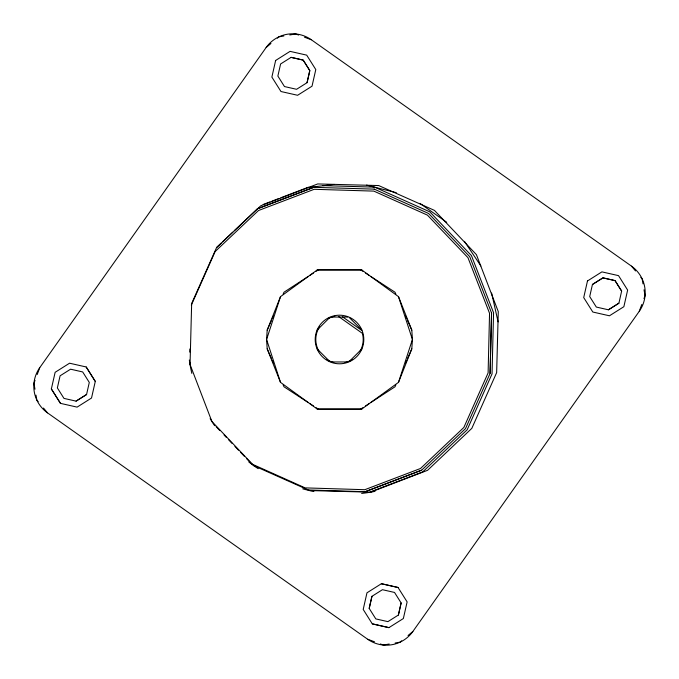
<?xml version="1.0" encoding="UTF-8"?>
<svg xmlns="http://www.w3.org/2000/svg" width="679" height="679" viewBox="0 0 679 679"><rect width="100%" height="100%" fill="white"/><g stroke="black" fill="none" stroke-linecap="round" stroke-linejoin="round"><path stroke-width="1.02" d="M189.78 352.104L189.857 348.972M490.085 373.365L491.545 312.96L469.749 256.687L428.61 213.478L374.18 189.102M491.571 313.129L490.068 373.442L465.514 428.619L421.676 470.148L365.31 491.672M190.044 364.496L191.656 303.505L216.482 247.776L260.753 205.788L317.713 183.941L378.704 185.554L434.441 210.38L476.42 254.65L498.276 311.61L496.655 372.61L471.829 428.339L427.566 470.318L370.598 492.173L309.607 490.561L253.878 465.726L211.89 421.464L190.044 364.496L189.78 362.561M267.187 330.147L266.584 339.5L267.187 348.853L280.503 382.353L316.966 408.851L318.757 409.403L360.243 409.403L362.034 408.851L398.497 382.353L411.813 348.853L412.416 339.5L411.813 330.147L398.497 296.647L362.034 270.149L360.243 269.597L318.757 269.597L316.966 270.149L280.503 296.647L267.187 330.147L271.388 320.658M51.366 388.94L55.135 372.304L69.555 363.206L86.191 366.974L95.289 381.403L91.521 398.03L77.1 407.128L60.465 403.36L51.366 388.94L60.465 403.36M86.556 394.524L89.297 382.43L82.677 371.939L70.582 369.198L60.091 375.81L57.359 387.913L63.97 398.395L76.056 401.136L86.556 394.524L76.056 401.136M307.061 82.677L309.802 70.582L303.19 60.091L291.096 57.359L280.605 63.97L277.864 76.073L284.476 86.556L296.57 89.297L307.061 82.677L309.802 70.582L303.182 60.1L291.087 57.359M369.198 608.418L371.939 596.323L382.438 589.703L394.524 592.444L401.136 602.935L398.395 615.03L387.913 621.641L375.81 618.909L369.198 608.418L371.939 596.323M398.395 615.03L401.136 602.935M592.444 284.476L589.703 296.579L596.323 307.061L608.409 309.802L618.909 303.19L621.641 291.087L615.03 280.605L602.944 277.864L592.444 284.476L602.935 277.864L615.03 280.605L621.641 291.087M280.503 296.647L266.584 339.5L280.503 382.353M398.497 382.353L412.416 339.5L398.497 296.647M35.036 380.376L33.95 383.304L34.969 389.22M37.209 374.511L39.747 367.678L266.151 47.496L270.938 43.498M408.062 635.502L412.849 631.504L639.253 311.322L641.791 304.489M643.964 298.624L645.05 295.696L644.031 289.78M272.228 318.765L273.484 315.922M283.151 294.117L283.992 292.216L308.325 276.378M395.849 384.883L395.008 386.784L370.675 402.622M405.516 363.078L406.772 360.235M407.612 358.342L411.813 348.853M191.325 305.126L215.141 251.553L258.47 210.524L314.199 189.297L373.849 191.113L427.439 215.133L467.958 257.664L489.551 313.299L488.108 372.915L463.867 427.447L420.53 468.476L364.801 489.703L305.151 487.887L251.561 463.867M317.068 330.147L329.485 317.764M349.515 361.236L361.932 348.853M216.567 247.462L221.184 243.09M222.729 241.631L232.744 232.15M234.28 230.69L257.392 208.809L313.859 187.302M277.329 38.168L278.925 36.836L283.856 35.987M401.671 640.832L400.075 642.164L395.144 643.013M310.065 275.25L313.545 272.983M316.151 271.294L318.757 269.597M360.243 409.403L362.849 407.706M365.455 406.017L368.935 403.75M608.418 309.802L618.909 303.19M381.403 583.711L366.974 592.809L363.206 609.445L372.304 623.865L388.94 627.634L403.36 618.535L407.128 601.908L398.03 587.488L381.403 583.711L398.03 587.488M263.138 204.506L270.038 201.875M272.007 201.12L278.899 198.489M280.868 197.742L308.436 187.209M257.324 208.852L313.69 187.328L374.299 189.135M370.564 491.791L422.754 471.863L467.169 429.782L492.037 373.883L493.565 312.764L471.447 255.593L429.782 211.823L374.638 187.132L322.864 185.613M421.608 470.191L365.141 491.698L308.937 490M289.78 34.969L295.696 33.95L298.624 35.036M389.22 644.031L383.304 645.05L380.376 643.964M307.01 187.659L334.297 184.399M316.966 270.149L362.034 270.149M331.25 317.034L347.75 317.034M331.25 361.966L347.75 361.966M316.966 408.851L362.034 408.851M372.304 623.865L388.94 627.634M366.541 185.129L396.264 192.658M304.489 37.209L311.322 39.747L631.504 266.151L635.502 270.938M43.498 408.062L47.496 412.849L367.678 639.253L374.511 641.791M360.243 269.597L362.849 271.294M365.455 272.983L368.935 275.25M370.675 276.378L395.008 292.216L395.849 294.117M308.325 402.622L283.992 386.784L283.151 384.883M310.065 403.75L313.545 406.017M316.151 407.706L318.757 409.403M419.962 203.369L446.74 222.305M342.564 316.855L361.551 330.283M338.515 316.473L362.391 333.355A23.697 23.697 0 0 1 360.142 351.136M349.515 317.764L361.932 330.147M317.068 348.853L329.485 361.236M216.109 426.658L219.724 430.452M224.062 435.01L226.234 437.284M228.407 439.568L232.023 443.362M234.917 446.4L238.533 450.194M240.706 452.477L244.321 456.271M246.494 458.554L250.84 463.103M640.832 277.329L642.164 278.925L643.013 283.856M38.168 401.671L36.836 400.075L35.987 395.144M464.453 241.342L480.876 265.981M86.191 366.974L95.281 381.403M405.516 315.922L406.772 318.765M407.612 320.658L411.813 330.147M267.187 348.853L271.388 358.342M272.228 360.235L273.484 363.078M491.621 293.039L498.106 321.914M412.849 631.504A32.414 32.414 0 0 1 367.678 639.253M47.496 412.849A32.414 32.414 0 0 1 39.747 367.678M631.504 266.151A32.414 32.414 0 0 1 639.253 311.322M266.151 47.496A32.414 32.414 0 0 1 311.322 39.747M375.046 491.35A156.382 156.382 0 0 1 361.627 493.446M313.876 491.469A156.382 156.382 0 0 1 302.715 488.838M258.173 468.663A156.382 156.382 0 0 1 248.853 462.026M214.632 425.665A156.382 156.382 0 0 1 210.142 418.629M191.826 373.382A156.382 156.382 0 0 1 189.339 360.031M352.265 359.471A23.697 23.697 0 0 1 345.161 362.518M333.695 362.484A23.697 23.697 0 0 1 326.607 359.386M318.791 351.018A23.697 23.697 0 0 1 319.368 326.998M328.432 318.544A23.697 23.697 0 0 1 334.806 316.27M275.64 60.465L271.872 77.092L280.97 91.521L297.606 95.281L312.026 86.191L315.794 69.564L306.696 55.135L290.06 51.366L275.64 60.465M587.479 280.97L583.711 297.597L592.809 312.026L609.445 315.794L623.865 306.696L627.634 290.069L618.535 275.64L601.9 271.872L587.479 280.97M318.451 351.654A24.308 24.308 0 0 0 360.549 351.654A24.308 24.308 0 0 0 339.5 315.192A24.308 24.308 0 0 0 318.451 351.654"/></g></svg>
